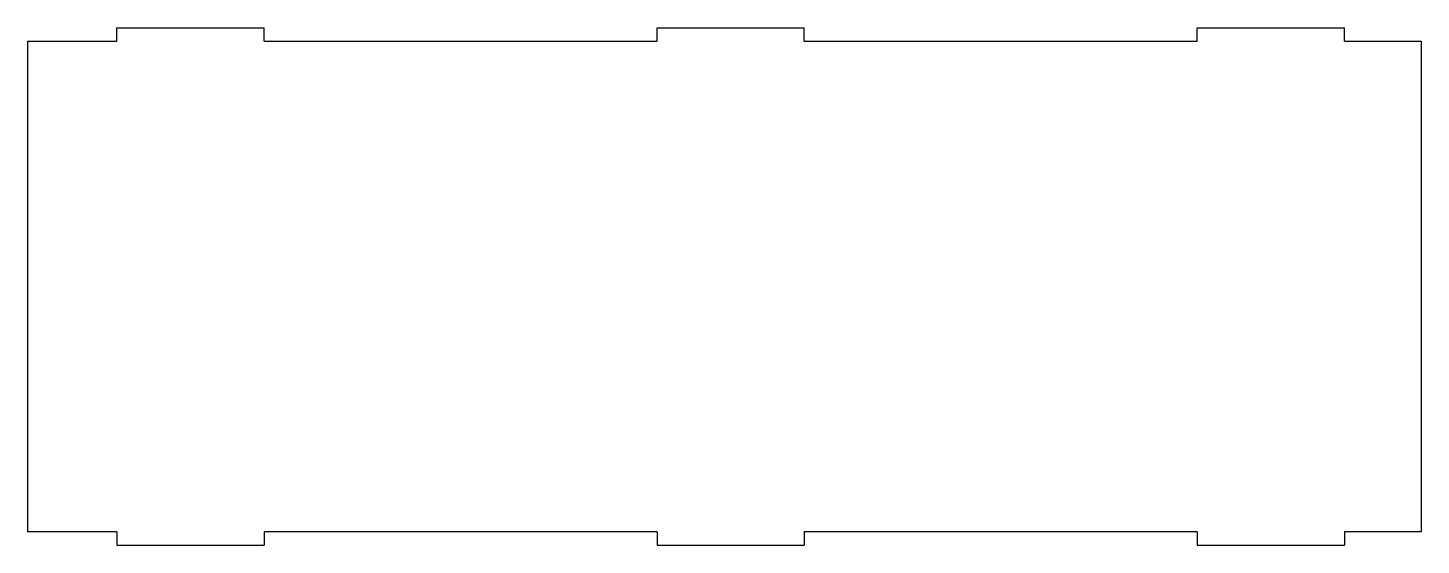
# Model space of a CAD drawing. Header units: millimetres. Extents: x -288 to -4, y -103 to 3.
import ezdxf

# ---------------------------------------------------------------- set-up
doc = ezdxf.new("R2010")
doc.units = ezdxf.units.MM

msp = doc.modelspace()

# ---------------------------------------------------------------- linework, layer by layer
at = {"color": 7, "linetype": 'Continuous', "lineweight": 25}
for p, q in [((-288.15, 0), (-270, 0)), ((-288.15, -100), (-288.15, 0)), ((-270, 2.7), (-240, 2.7)), ((-270, 0), (-270, 2.7)), ((-240, 0), (-240, 2.7)), ((-240, 0), (-160, 0)), ((-160, 2.7), (-130, 2.7)), ((-160, 0), (-160, 2.7)), ((-130, 0), (-130, 2.7)), ((-130, 0), (-50, 0)), ((-50, 2.7), (-20, 2.7)), ((-50, 0), (-50, 2.7)), ((-20, 0), (-20, 2.7)), ((-20, 0), (-4.36, 0)), ((-4.36, 0), (-4.36, -100)), ((-270, -100), (-288.15, -100)), ((-270, -100), (-270, -102.7)), ((-240, -100), (-240, -102.7)), ((-160, -100), (-240, -100)), ((-160, -100), (-160, -102.7)), ((-130, -100), (-130, -102.7)), ((-50, -100), (-130, -100)), ((-50, -100), (-50, -102.7)), ((-20, -100), (-20, -102.7)), ((-4.36, -100), (-20, -100)), ((-270, -102.7), (-240, -102.7)), ((-160, -102.7), (-130, -102.7)), ((-50, -102.7), (-20, -102.7))]:
    msp.add_line(p, q, dxfattribs=at)

doc.saveas('drawing.dxf')
